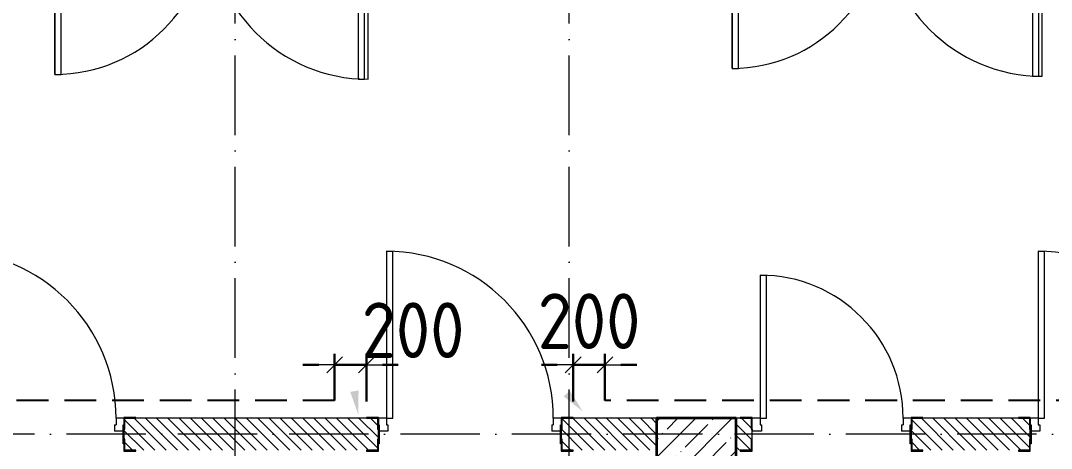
# Model space of a CAD drawing. Header units: millimetres. Extents: x -213536 to 1564669, y -45299 to 942238.
# Drawn here: x 214996 to 221478, y 220526 to 223215 of the extents above; entities that cross this region are included whole.
import ezdxf

# ---------------------------------------------------------------- set-up
doc = ezdxf.new("R2010")
doc.units = ezdxf.units.MM
doc.linetypes.add('50_200_ШТРИХ_1Т_ш5_п1_п1_', pattern=[700, 500, -100, 0, -100])
doc.linetypes.add('Штриховая _2 мм - 1 мм_', pattern=[300, 200, -100])
for name, color, linetype, lineweight in [('0-1', 7, 'Continuous', 5), ('0-2', 7, 'Continuous', 9), ('Двери', 7, 'Continuous', 9), ('Каркас_Импост', 7, 'Continuous', 13), ('Несущие колонны', 7, 'Continuous', 9), ('Несущие колонны-1', 7, 'Continuous', 35), ('Обобщенные модели', 7, 'Continuous', 9), ('Оси-2', 7, '50_200_ШТРИХ_1Т_ш5_п1_п1_', 9), ('Открывание-1', 7, 'Continuous', 9), ('Панель', 7, 'Continuous', 13), ('Размеры', 7, 'Continuous', 15), ('Стены-1', 7, 'Continuous', 13), ('Текстовые примечания', 7, 'Continuous', 9), ('Штриховка разреза-1', 7, 'Continuous', 9), ('Элементы узлов', 7, 'Continuous', 9)]:
    doc.layers.add(name, color=color, linetype=linetype, lineweight=lineweight)
doc.layers.add('СТ-1_1', color=7, linetype='Штриховая _2 мм - 1 мм_', lineweight=90, true_color=0x888888)
doc.layers.get('0-2').off()
doc.styles.add('СПДС', font='isocpeur.ttf', dxfattribs={"width": 0.9})
doc.dimstyles.new('Размера А3', dxfattribs={"dimtxt": 200, "dimasz": 100, "dimexe": 70, "dimexo": 100, "dimgap": 20, "dimtad": 1, "dimdec": 0, "dimrnd": 10, "dimzin": 0, "dimdsep": 46, "dimtxsty": 'СПДС', "dimblk": 'ARROWHEAD_6', "dimcen": 1, "dimclrd": 256, "dimclre": 256, "dimclrt": 256, "dimazin": 0, "dimtfac": 1, "dimtdec": 0, "dimtmove": 2, "dimatfit": 3, "dimfxl": 1, "dimtolj": 1, "dimtzin": 0, "dimarcsym": 0})
pattern_1 = [(135, (0, 0), (-35.35534, -35.35534), [])]

# ---------------------------------------------------------------- blocks, each defined once
blk = doc.blocks.new('BSC_Колонна _Прямоугольная - 500х500-V64-АИ2_02_План отделки стен 2-го этажа _Часть 2_')
at = {"layer": 'Несущие колонны'}
h = blk.add_hatch(dxfattribs=at)
h.set_pattern_fill('FP_72', color=256, style=0, pattern_type=2)
h.set_pattern_definition([(45, (-13000, -7650), (-114.0493, 114.0493), []), (45, (-12885.95, -7650), (-114.0493, 114.0493), [201.612, -40.322, 3.353, -36.97])])
h.paths.add_polyline_path([(-250, -250), (250, -250), (250, 250), (-250, 250)], flags=0)
at = {"layer": 'Несущие колонны-1'}
for p, q in [((250, 250), (-250, 250)), ((-250, 250), (-250, -250)), ((250, -250), (250, 250)), ((-250, -250), (250, -250))]:
    blk.add_line(p, q, dxfattribs=at)
blk = doc.blocks.new('Дверь_СКБ_1Ст_Внутренняя_ШЕР - СОШ_Д-12_Дв_1150x2100h_С_У учеников_ душевые-28434672-АИ2_02_План отделки стен 2-го этажа _Часть 2_')
at = {"layer": 'Каркас_Импост'}
for p, q in [((-512.5, 100), (-562.5, 100)), ((-512.5, 100), (-512.5, 60)), ((587.5, 100), (537.5, 100)), ((537.5, 100), (537.5, 60)), ((587.5, 100), (587.5, 20)), ((-562.5, 31), (-562.5, 20)), ((-502.5, 20), (-562.5, 20)), ((-512.5, 60), (-502.5, 60)), ((-502.5, 60), (-502.5, 20)), ((527.5, 60), (537.5, 60)), ((527.5, 60), (527.5, 20)), ((587.5, 20), (527.5, 20))]:
    blk.add_line(p, q, dxfattribs=at)
at = {"layer": 'Открывание-1'}
blk.add_arc((-512.5, 100), 1050, 360, 90, dxfattribs=at)
at = {"layer": 'Панель'}
for p, q in [((-512.5, 1150), (-472.5, 1150)), ((-512.5, 1150), (-512.5, 100)), ((-472.5, 100), (-472.5, 1150)), ((-512.5, 100), (-472.5, 100))]:
    blk.add_line(p, q, dxfattribs=at)
blk = doc.blocks.new('Дверь_СКБ_1Ст_Внутренняя_ШЕР - СОШ_Д-12_Дв_1150x2100h_С_У учеников_ душевые-28419022-АИ2_02_План отделки стен 2-го этажа _Часть 2_')
at = {"layer": 'Каркас_Импост'}
for p, q in [((-512.5, 100), (-562.5, 100)), ((-562.5, 100), (-562.5, 20)), ((-512.5, 100), (-512.5, 60)), ((587.5, 100), (537.5, 100)), ((537.5, 100), (537.5, 60)), ((587.5, 100), (587.5, 20)), ((-502.5, 20), (-562.5, 20)), ((-512.5, 60), (-502.5, 60)), ((-502.5, 60), (-502.5, 20)), ((527.5, 60), (537.5, 60)), ((527.5, 60), (527.5, 20)), ((587.5, 20), (527.5, 20))]:
    blk.add_line(p, q, dxfattribs=at)
at = {"layer": 'Открывание-1'}
blk.add_arc((-512.5, 100), 1050, 360, 90, dxfattribs=at)
at = {"layer": 'Панель'}
for p, q in [((-512.5, 1150), (-472.5, 1150)), ((-512.5, 1150), (-512.5, 100)), ((-472.5, 100), (-472.5, 1150)), ((-512.5, 100), (-472.5, 100))]:
    blk.add_line(p, q, dxfattribs=at)
blk = doc.blocks.new('Дверь_СКБ_1Ст_Внутренняя_ШЕР - СОШ_Д-5_Дв_1000x2100h_ПУИ-28372190-АИ2_02_План отделки стен 2-го этажа _Часть 2_')
at = {"layer": 'Каркас_Импост'}
for p, q in [((-437.5, 100), (-487.5, 100)), ((-437.5, 100), (-437.5, 60)), ((512.5, 100), (462.5, 100)), ((462.5, 100), (462.5, 60)), ((512.5, 100), (512.5, 20)), ((-487.5, 31), (-487.5, 20)), ((-427.5, 20), (-487.5, 20)), ((-437.5, 60), (-427.5, 60)), ((-427.5, 60), (-427.5, 20)), ((452.5, 60), (462.5, 60)), ((452.5, 60), (452.5, 20)), ((512.5, 20), (452.5, 20))]:
    blk.add_line(p, q, dxfattribs=at)
at = {"layer": 'Открывание-1'}
blk.add_arc((-437.5, 100), 900, 360, 90, dxfattribs=at)
at = {"layer": 'Панель'}
for p, q in [((-437.5, 1000), (-397.5, 1000)), ((-437.5, 1000), (-437.5, 100)), ((-397.5, 100), (-397.5, 1000)), ((-437.5, 100), (-397.5, 100))]:
    blk.add_line(p, q, dxfattribs=at)
blk = doc.blocks.new('Дверь_СКБ_1Ст_Внутренняя_ШЕР - СОШ_Д-11_Дв_1150x2100h_с_у МГН и персонала_ КЛГ-28418419-АИ2_02_План отделки стен 2-го этажа _Часть 2_')
at = {"layer": 'Каркас_Импост'}
for p, q in [((-512.5, 100), (-562.5, 100)), ((-562.5, 100), (-562.5, 20)), ((-512.5, 100), (-512.5, 60)), ((587.5, 100), (537.5, 100)), ((537.5, 100), (537.5, 60)), ((587.5, 100), (587.5, 20)), ((-502.5, 20), (-562.5, 20)), ((-512.5, 60), (-502.5, 60)), ((-502.5, 60), (-502.5, 20)), ((527.5, 60), (537.5, 60)), ((527.5, 60), (527.5, 20)), ((587.5, 20), (527.5, 20))]:
    blk.add_line(p, q, dxfattribs=at)
at = {"layer": 'Открывание-1'}
blk.add_arc((-512.5, 100), 1050, 360, 90, dxfattribs=at)
at = {"layer": 'Панель'}
for p, q in [((-512.5, 1150), (-472.5, 1150)), ((-512.5, 1150), (-512.5, 100)), ((-472.5, 100), (-472.5, 1150)), ((-512.5, 100), (-472.5, 100))]:
    blk.add_line(p, q, dxfattribs=at)
blk = doc.blocks.new('Дверь_Витражная_СКБ_2Ст2 - ДВВ_ДАО_СОШ_Гардероб-26809644-АИ2_02_План отделки стен 2-го этажа _Часть 2_')
at = {"layer": 'Двери'}
for p, q in [((-975, -985), (-975, -35)), ((975, -1035), (975, -35))]:
    blk.add_line(p, q, dxfattribs=at)
for centre, radius, start, end in [((-975, -35), 950, 270, 0), ((975, -35), 1000, 180, 270)]:
    blk.add_arc(centre, radius, start, end, dxfattribs=at)
at = {"layer": 'Элементы узлов'}
for p, q in [((-1025, -35), (-1025, 35)), ((-1025, 35), (-975, 35)), ((-975, 35), (-1025, 35)), ((-1025, 35), (-1025, -35)), ((-975, 35), (-975, -35)), ((-975, -35), (-975, 35)), ((1025, 35), (975, 35)), ((975, 35), (975, -35)), ((1025, 35), (975, 35)), ((975, 35), (975, -35)), ((1025, -35), (1025, 35)), ((1025, -35), (1025, 35)), ((-975, -35), (-1025, -35)), ((-1025, -35), (-975, -35)), ((-935, -35), (-975, -35)), ((-975, -35), (-975, -985)), ((-935, -985), (-935, -35)), ((913, -35), (913, -1035)), ((953, -35), (913, -35)), ((953, -1035), (953, -35)), ((975, -35), (1025, -35)), ((975, -35), (1025, -35)), ((-975, -985), (-935, -985)), ((913, -1035), (953, -1035))]:
    blk.add_line(p, q, dxfattribs=at)
blk = doc.blocks.new('Дверь_Витражная_СКБ_2Ст2 - ДВВ_ДАО_СОШ_Коридор_отсек-35586415-АИ2_02_План отделки стен 2-го этажа _Часть 2_')
at = {"layer": 'Двери'}
for p, q in [((-985, -1005), (-985, -35)), ((985, -1035), (985, -35))]:
    blk.add_line(p, q, dxfattribs=at)
for centre, radius, start, end in [((-985, -35), 970, 270, 0), ((985, -35), 1000, 180, 270)]:
    blk.add_arc(centre, radius, start, end, dxfattribs=at)
at = {"layer": 'Элементы узлов'}
for p, q in [((-1035, 35), (-985, 35)), ((-985, 35), (-1035, 35)), ((-985, 35), (-985, -35)), ((-985, -35), (-985, 35)), ((1035, 35), (985, 35)), ((985, 35), (985, -35)), ((1035, 35), (985, 35)), ((985, 35), (985, -35)), ((-1035, -35), (-1035, -17)), ((-1035, -17), (-1035, -35)), ((-985, -35), (-1035, -35)), ((-1035, -35), (-985, -35)), ((-945, -35), (-985, -35)), ((-985, -35), (-985, -1005)), ((-945, -1005), (-945, -35)), ((923, -35), (923, -1035)), ((963, -35), (923, -35)), ((963, -1035), (963, -35)), ((985, -35), (1035, -35)), ((985, -35), (1035, -35)), ((1035, -35), (1035, -17)), ((1035, -35), (1035, -17)), ((-985, -1005), (-945, -1005)), ((923, -1035), (963, -1035))]:
    blk.add_line(p, q, dxfattribs=at)
blk = doc.blocks.new('Фахверк_СКБ_Уголок - 200_3960_зеркало-28268689-АИ2_02_План отделки стен 2-го этажа _Часть 2_')
at = {"layer": 'Обобщенные модели'}
for p, q in [((200, 156), (125, 156)), ((125, 156), (125, 81)), ((131, 81), (131, 150)), ((131, 150), (200, 150)), ((200, 150), (200, 156)), ((125, 81), (131, 81)), ((131, 19), (125, 19)), ((125, 19), (125, -56)), ((131, -50), (131, 19)), ((125, -56), (200, -56)), ((200, -50), (131, -50)), ((200, -56), (200, -50))]:
    blk.add_line(p, q, dxfattribs=at)
blk = doc.blocks.new('154_Стойка_СКБ_Уголок - СМ-2180_200-28268025-АИ2_02_План отделки стен 2-го этажа _Часть 2_')
at = {"layer": 'Обобщенные модели'}
for p, q in [((125, 156), (125, 81)), ((200, 156), (125, 156)), ((131, 81), (131, 150)), ((131, 150), (200, 150)), ((200, 150), (200, 156)), ((125, 81), (131, 81)), ((131, 19), (125, 19)), ((125, 19), (125, -56)), ((131, -50), (131, 19)), ((125, -56), (200, -56)), ((200, -50), (131, -50)), ((200, -56), (200, -50))]:
    blk.add_line(p, q, dxfattribs=at)
blk = doc.blocks.new('Стойка_Влож_Полоса боковая - Полоса-28213942-АИ2_02_План отделки стен 2-го этажа _Часть 2_')
at = {"layer": 'Обобщенные модели'}
for p, q in [((-5, 60), (0, 60)), ((-5, -60), (-5, 60)), ((0, 31), (0, -31)), ((0, -60), (-5, -60))]:
    blk.add_line(p, q, dxfattribs=at)
blk = doc.blocks.new('0125-Р-ОО-Ш2-АР-о_23_10_2024_rvt-1-АИ2_02_План отделки стен 2-го этажа _Часть 2_')
at = {"layer": 'Штриховка разреза-1'}
h = blk.add_hatch(dxfattribs=at)
h.set_pattern_fill('FP_2', color=256, style=0, pattern_type=2)
h.set_pattern_definition(pattern_1)
h.paths.add_polyline_path([(12750, 7700), (12750, 7900), (12156, 7900), (12156, 7831), (12150, 7831), (12150, 7769), (12156, 7769), (12156, 7700), (12731.1, 7700)], flags=0)
h.paths.add_polyline_path([(9406, 7700), (10994, 7700.7), (10994, 7769), (11000, 7769), (11000, 7831), (10994, 7831), (10994, 7900), (9406, 7899.2), (9406, 7831), (9400, 7831), (9400, 7769), (9406, 7769), (9406, 7740)], flags=0)
h.paths.add_polyline_path([(8175, 7700), (8244, 7700), (8244, 7769), (8250, 7769), (8250, 7831), (8244, 7831), (8244, 7900), (8150, 7900), (8150, 7700)], flags=0)
h = blk.add_hatch(dxfattribs=at)
h.set_pattern_fill('FP_2', color=256, style=0, pattern_type=2)
h.set_pattern_definition(pattern_1)
h.paths.add_polyline_path([(16459.1, 7700), (16750, 7700), (16750, 7900), (16256, 7900), (16256, 7831), (16250, 7831), (16250, 7769), (16256, 7769), (16256, 7700), (16325, 7700)], flags=0)
h.paths.add_polyline_path([(15025, 7700), (15094, 7700), (15094, 7769), (15100, 7769), (15100, 7831), (15094, 7831), (15094, 7900), (14356, 7900), (14356, 7831), (14350, 7831), (14350, 7769), (14356, 7769), (14356, 7700), (14595.1, 7700)], flags=0)
h.paths.add_polyline_path([(13275, 7700), (13344, 7700), (13344, 7769), (13350, 7769), (13350, 7831), (13344, 7831), (13344, 7900), (13250, 7900), (13250, 7700)], flags=0)
at = {"layer": 'Стены-1'}
for p, q in [((10925, 7900), (9475, 7900)), ((12750, 7900), (12225, 7900)), ((13275, 7900), (13250, 7900)), ((15025, 7900), (14425, 7900)), ((13350, 7769), (13350, 7831))]:
    blk.add_line(p, q, dxfattribs=at)
at = {"layer": '0-2'}
for name, p in [('Дверь_Витражная_СКБ_2Ст2 - ДВВ_ДАО_СОШ_Коридор_отсек-35586415-АИ2_02_План отделки стен 2-го этажа _Часть 2_', (9950, 11067)), ('Дверь_Витражная_СКБ_2Ст2 - ДВВ_ДАО_СОШ_Гардероб-26809644-АИ2_02_План отделки стен 2-го этажа _Часть 2_', (14200, 11085)), ('Дверь_СКБ_1Ст_Внутренняя_ШЕР - СОШ_Д-12_Дв_1150x2100h_С_У учеников_ душевые-28434672-АИ2_02_План отделки стен 2-го этажа _Часть 2_', (8812.5, 7800)), ('Дверь_СКБ_1Ст_Внутренняя_ШЕР - СОШ_Д-11_Дв_1150x2100h_с_у МГН и персонала_ КЛГ-28418419-АИ2_02_План отделки стен 2-го этажа _Часть 2_', (11562.5, 7800)), ('Дверь_СКБ_1Ст_Внутренняя_ШЕР - СОШ_Д-12_Дв_1150x2100h_С_У учеников_ душевые-28419022-АИ2_02_План отделки стен 2-го этажа _Часть 2_', (15662.5, 7800)), ('Дверь_СКБ_1Ст_Внутренняя_ШЕР - СОШ_Д-5_Дв_1000x2100h_ПУИ-28372190-АИ2_02_План отделки стен 2-го этажа _Часть 2_', (13837.5, 7800)), ('Стойка_Влож_Полоса боковая - Полоса-28213942-АИ2_02_План отделки стен 2-го этажа _Часть 2_', (9400, 7800)), ('154_Стойка_СКБ_Уголок - СМ-2180_200-28268025-АИ2_02_План отделки стен 2-го этажа _Часть 2_', (9275, 7750)), ('Стойка_Влож_Полоса боковая - Полоса-28213942-АИ2_02_План отделки стен 2-го этажа _Часть 2_', (12150, 7800)), ('154_Стойка_СКБ_Уголок - СМ-2180_200-28268025-АИ2_02_План отделки стен 2-го этажа _Часть 2_', (12025, 7750)), ('BSC_Колонна _Прямоугольная - 500х500-V64-АИ2_02_План отделки стен 2-го этажа _Часть 2_', (13000, 7650)), ('Стойка_Влож_Полоса боковая - Полоса-28213942-АИ2_02_План отделки стен 2-го этажа _Часть 2_', (14350, 7800)), ('154_Стойка_СКБ_Уголок - СМ-2180_200-28268025-АИ2_02_План отделки стен 2-го этажа _Часть 2_', (14225, 7750))]:
    blk.add_blockref(name, p, dxfattribs=at)
at = {"layer": '0-2', "rotation": 180}
for name, p in [('154_Стойка_СКБ_Уголок - СМ-2180_200-28268025-АИ2_02_План отделки стен 2-го этажа _Часть 2_', (11125, 7850)), ('Стойка_Влож_Полоса боковая - Полоса-28213942-АИ2_02_План отделки стен 2-го этажа _Часть 2_', (11000, 7800)), ('Фахверк_СКБ_Уголок - 200_3960_зеркало-28268689-АИ2_02_План отделки стен 2-го этажа _Часть 2_', (13475, 7850)), ('154_Стойка_СКБ_Уголок - СМ-2180_200-28268025-АИ2_02_План отделки стен 2-го этажа _Часть 2_', (15225, 7850)), ('Стойка_Влож_Полоса боковая - Полоса-28213942-АИ2_02_План отделки стен 2-го этажа _Часть 2_', (15100, 7800))]:
    blk.add_blockref(name, p, dxfattribs=at)
blk = doc.blocks.new('ARROWHEAD_6')
at = {"color": 0, "linetype": 'Continuous'}
for p, q in [((0, 0), (-1, 0)), ((-0.5, -0.5), (0.5, 0.5))]:
    blk.add_line(p, q, dxfattribs=at)
blk = doc.blocks.new('*D3098')
at = {"layer": 'Defpoints', "color": 0, "transparency": 16777216}
for p in [(218670.6, 221050.8), (218470.6, 220721.2), (218670.6, 220727.2)]:
    blk.add_point(p, dxfattribs=at)
at = {"layer": 'Размеры', "lineweight": -2, "transparency": 16777216}
for p, q in [((218470.6, 220821.2), (218470.6, 221120.8)), ((218670.6, 220827.2), (218670.6, 221120.8)), ((218370.6, 221050.8), (218270.6, 221050.8)), ((218470.6, 221050.8), (218670.6, 221050.8)), ((218770.6, 221050.8), (218870.6, 221050.8))]:
    blk.add_line(p, q, dxfattribs=at)
at = {"layer": 'Размеры', "lineweight": -2, "transparency": 16777216, "xscale": 100, "yscale": 100, "zscale": 100}
blk.add_blockref('ARROWHEAD_6', (218470.6, 221050.8), dxfattribs=at)
at = {"layer": 'Размеры', "lineweight": -2, "transparency": 16777216, "xscale": 100, "yscale": 100, "zscale": 100, "rotation": 180}
blk.add_blockref('ARROWHEAD_6', (218670.6, 221050.8), dxfattribs=at)
at = {"layer": 'Размеры', "lineweight": 25, "transparency": 16777216, "insert": (218570.6, 221325.8), "char_height": 350, "width": 1.866, "attachment_point": 5, "style": 'СПДС'}
blk.add_mtext('\\A1;200', dxfattribs=at)
blk = doc.blocks.new('*D3099')
at = {"layer": 'Defpoints', "color": 0, "transparency": 16777216}
for p in [(217170.6, 221050.8), (216970.6, 220727.2), (217170.6, 220721.2)]:
    blk.add_point(p, dxfattribs=at)
at = {"layer": 'Размеры', "lineweight": -2, "transparency": 16777216}
for p, q in [((216970.6, 220827.2), (216970.6, 221120.8)), ((217170.6, 220821.2), (217170.6, 221120.8)), ((216870.6, 221050.8), (216770.6, 221050.8)), ((216970.6, 221050.8), (217170.6, 221050.8)), ((217270.6, 221050.8), (217370.6, 221050.8))]:
    blk.add_line(p, q, dxfattribs=at)
at = {"layer": 'Размеры', "lineweight": -2, "transparency": 16777216, "xscale": 100, "yscale": 100, "zscale": 100}
blk.add_blockref('ARROWHEAD_6', (216970.6, 221050.8), dxfattribs=at)
at = {"layer": 'Размеры', "lineweight": -2, "transparency": 16777216, "xscale": 100, "yscale": 100, "zscale": 100, "rotation": 180}
blk.add_blockref('ARROWHEAD_6', (217170.6, 221050.8), dxfattribs=at)
at = {"layer": 'Размеры', "lineweight": 25, "transparency": 16777216, "insert": (217140.3, 221444.1), "char_height": 350, "width": 1.866, "attachment_point": 1, "line_spacing_factor": 1.149209, "style": 'СПДС'}
blk.add_mtext('\\A1;200', dxfattribs=at)
blk = doc.blocks.new('Оси1')
at = {"layer": 'Оси-2'}
for p, q in [((216345.6, 210594.5), (216345.6, 264395.4)), ((218445.6, 210594.5), (218445.6, 264395.4)), ((297695.6, 220615.2), (203926.8, 220615.2))]:
    blk.add_line(p, q, dxfattribs=at)
at = {"layer": 'Размеры', "lineweight": 25}
dim = blk.add_linear_dim(base=(218670.6, 221050.8), p1=(218470.6, 220721.2), p2=(218670.6, 220727.2), dimstyle='Размера А3', override={"dimtxt": 350}, dxfattribs=at)
dim.commit()
dim.dimension.update_dxf_attribs({"geometry": '*D3098', "text_midpoint": (218570.6, 221325.8)})
dim = blk.add_linear_dim(base=(217170.6, 221050.8), p1=(216970.6, 220727.2), p2=(217170.6, 220721.2), dimstyle='Размера А3', override={"dimtxt": 350}, dxfattribs=at)
dim.commit()
dim.dimension.update_dxf_attribs({"geometry": '*D3099', "text_midpoint": (217439.6, 221210.7), "dimtype": 160})

msp = doc.modelspace()

# ---------------------------------------------------------------- hatches: boundary and pattern name
at = {"layer": 'Текстовые примечания'}
for points in [[(217119.7, 220738.1), (217120.7, 220890.4), (217068.5, 220881.6)], [(218530.6, 220759.2), (218450, 220888.5), (218410.7, 220853.1)]]:
    msp.add_hatch(color=256, dxfattribs=at).paths.add_polyline_path(points, flags=0)

# ---------------------------------------------------------------- linework, layer by layer
at = {"layer": 'СТ-1_1', "lineweight": 25}
for p, q in [((216970.6, 220827.2), (213895.6, 220827.2)), ((230107.6, 220827.2), (218670.6, 220827.2))]:
    msp.add_line(p, q, dxfattribs=at)

# ---------------------------------------------------------------- block references
at = {"color": 2, "lineweight": 30}
msp.add_blockref('Оси1', (0, 0), dxfattribs=at)
at = {"layer": '0-1'}
msp.add_blockref('0125-Р-ОО-Ш2-АР-о_23_10_2024_rvt-1-АИ2_02_План отделки стен 2-го этажа _Часть 2_', (206245.6, 212815.2), dxfattribs=at)

doc.saveas('drawing.dxf')
